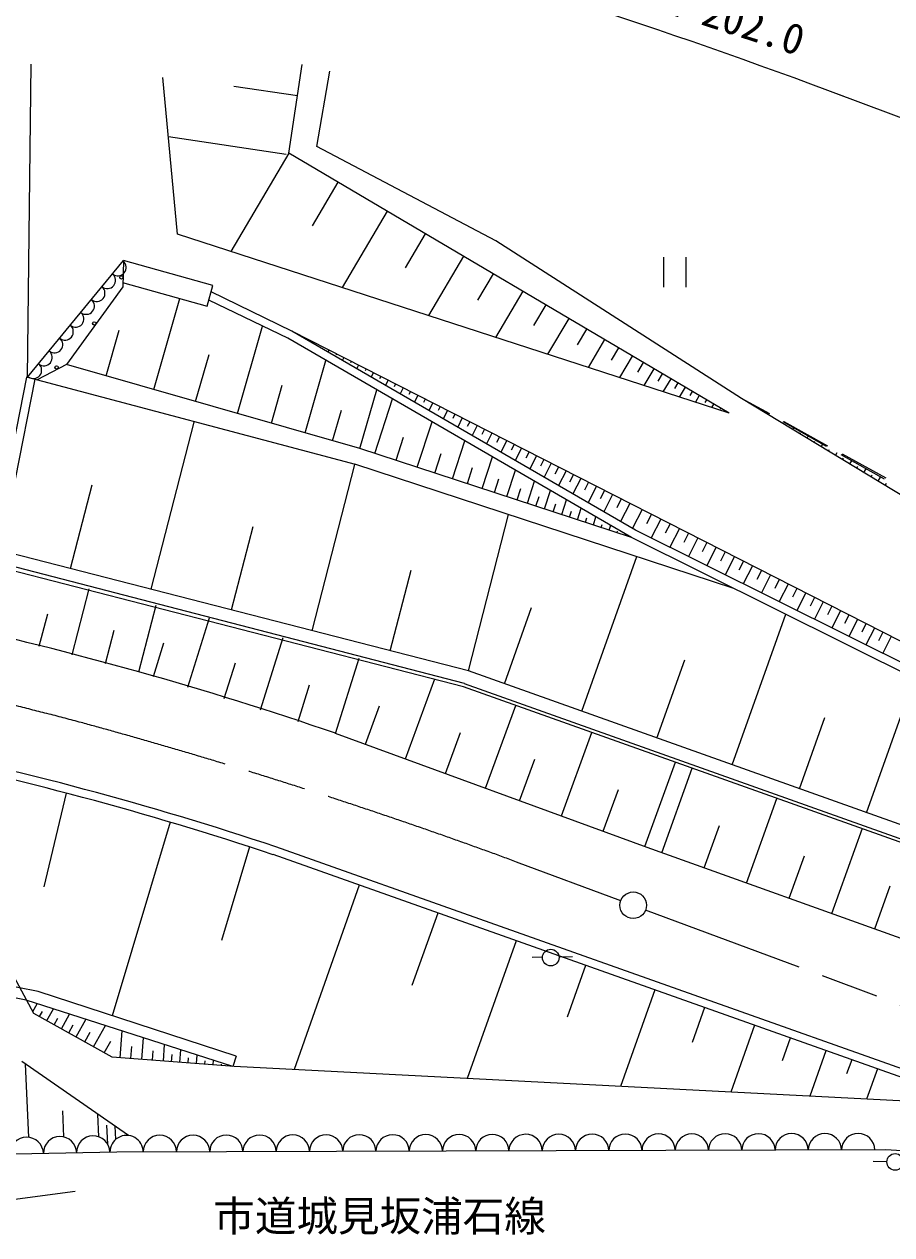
# Model space of a CAD drawing. Units: millimetres, scale not verified. Extents: x 40000 to 680000, y 20000 to 380000.
# Drawn here: x 232008 to 284186, y 269806 to 342592 of the extents above; entities that cross this region are included whole.
import ezdxf
from ezdxf.enums import TextEntityAlignment as Align

# ---------------------------------------------------------------- set-up
doc = ezdxf.new("R2010")
doc.units = ezdxf.units.MM
doc.header["$LTSCALE"] = 1000
doc.linetypes.add('CHAIN', pattern=[18.5, 12, -1.5, 3.5, -1.5])
doc.linetypes.add('LONG_DASHED_DOTTED', pattern=[15.25, 12, -1.5, 0.25, -1.5])
for name, color, linetype, lineweight in [('M-BGD', 7, 'Continuous', 25), ('M-BMK', 2, 'CHAIN', 13), ('M-BMK-SRVR', 3, 'Continuous', 13), ('M-STR-HTXT', 7, 'Continuous', 13)]:
    doc.layers.add(name, color=color, linetype=linetype, lineweight=lineweight)
doc.layers.add('M-BMK-HTXT', color=7, linetype='Continuous')
doc.styles.add('ＭＳ ゴシック', font='')
doc.styles.get('ＭＳ ゴシック').set_extended_font_data('MS Gothic')

msp = doc.modelspace()

# ---------------------------------------------------------------- linework, layer by layer
at = {"layer": 'M-BGD'}
for p, q in [((232212, 321361), (232432, 340182)), ((247926, 334835), (248723, 340178)), ((241227, 329970), (240349, 339380)), ((249600, 335233), (250398, 339779)), ((248440, 338281), (244616, 338852)), ((247768, 334760), (240682, 335817)), ((247926, 334835), (244438, 328928)), ((274402, 319204), (247926, 334835)), ((260366, 329571), (249600, 335233)), ((250879, 333091), (249330, 330467)), ((253832, 331348), (251123, 326758)), ((274402, 319204), (241227, 329970)), ((256127, 329993), (254923, 327954)), ((275156, 320090), (260366, 329571)), ((232212, 321361), (237987, 328388)), ((237987, 328388), (237936, 326801)), ((243358, 326888), (237987, 328388)), ((258421, 328638), (256317, 325073)), ((270465, 328584), (270465, 326784)), ((271815, 326784), (271815, 328584)), ((260204, 327586), (259269, 326002)), ((243026, 325629), (237944, 327048)), ((243008, 325634), (243358, 326888)), ((237936, 326801), (234551, 322131)), ((239797, 320630), (241361, 326094)), ((248112, 324143), (243248, 326493)), ((261987, 326534), (260352, 323764)), ((247894, 323692), (243109, 326005)), ((263372, 325716), (262645, 324486)), ((264757, 324898), (263486, 322746)), ((236941, 321448), (237726, 324191)), ((244836, 319189), (246340, 324444)), ((289327, 303135), (248112, 324143)), ((268766, 312180), (248112, 324143)), ((248557, 323915), (248545, 323892)), ((265833, 324263), (265268, 323307)), ((268529, 311740), (247861, 323710)), ((249003, 323688), (248990, 323665)), ((249448, 323461), (249412, 323390)), ((249894, 323234), (249869, 323187)), ((266908, 323628), (265921, 321956)), ((242317, 319909), (243123, 322727)), ((250339, 323007), (250278, 322888)), ((250784, 322780), (250748, 322709)), ((251230, 322553), (251145, 322386)), ((267744, 323134), (267306, 322392)), ((268580, 322641), (267813, 321342)), ((234551, 322131), (232797, 321205)), ((252202, 317081), (234551, 322131)), ((248909, 318023), (250156, 322381)), ((251675, 322326), (251627, 322231)), ((252121, 322099), (252011, 321884)), ((252566, 321872), (252505, 321753)), ((269230, 322258), (268889, 321681)), ((269879, 321874), (269283, 320865)), ((232154, 321376), (230973, 315334)), ((232638, 321247), (231464, 315238)), ((251927, 316119), (232154, 321376)), ((253012, 321645), (252878, 321382)), ((253457, 321418), (253384, 321275)), ((253903, 321191), (253744, 320880)), ((270384, 321576), (270119, 321128)), ((270888, 321278), (270425, 320495)), ((271319, 321024), (271116, 320680)), ((246873, 318606), (247524, 320884)), ((252202, 317081), (253212, 320611)), ((254348, 320964), (254263, 320797)), ((254794, 320737), (254611, 320378)), ((255239, 320510), (255142, 320319)), ((255685, 320283), (255478, 319877)), ((271749, 320770), (271400, 320178)), ((272180, 320516), (272034, 320268)), ((272610, 320262), (272374, 319862)), ((253094, 316789), (254164, 320059)), ((256130, 320056), (256021, 319841)), ((256576, 319829), (256344, 319375)), ((257021, 319601), (256899, 319363)), ((273041, 320008), (272951, 319856)), ((273472, 319753), (273349, 319546)), ((276843, 319161), (275156, 320090)), ((276786, 319168), (275156, 320090)), ((311582, 298000), (275156, 320090)), ((250556, 317552), (251083, 319393)), ((257467, 319374), (257211, 318873)), ((257912, 319147), (257778, 318885)), ((258357, 318920), (258077, 318371)), ((273902, 319499), (273869, 319443)), ((274333, 319245), (274324, 319230)), ((239642, 308617), (242225, 318663)), ((255643, 315955), (256536, 318686)), ((258803, 318693), (258657, 318407)), ((259248, 318466), (258944, 317869)), ((259694, 318239), (259536, 317929)), ((280268, 317200), (277656, 318676)), ((280347, 317231), (277719, 318678)), ((277805, 318483), (277833, 318530)), ((278232, 318224), (278289, 318318)), ((254369, 316372), (254827, 317772)), ((257770, 315259), (258516, 317539)), ((260139, 318012), (259811, 317367)), ((260585, 317785), (260414, 317451)), ((261030, 317558), (260677, 316865)), ((278660, 317965), (278696, 318025)), ((279087, 317706), (279160, 317826)), ((279515, 317446), (279559, 317519)), ((268529, 311740), (252202, 317081)), ((256707, 315607), (257089, 316776)), ((261476, 317331), (261293, 316973)), ((261921, 317104), (261544, 316363)), ((262367, 316877), (262172, 316495)), ((262812, 316650), (262410, 315861)), ((279943, 317187), (280031, 317333)), ((280370, 316928), (280422, 317014)), ((280798, 316668), (280902, 316841)), ((283750, 315231), (281138, 316708)), ((283851, 315302), (281223, 316749)), ((249327, 306126), (251899, 316128)), ((274690, 308673), (251891, 316130)), ((258659, 314969), (258978, 315945)), ((259547, 314678), (260170, 316581)), ((263258, 316423), (263051, 316017)), ((263703, 316196), (263277, 315360)), ((264149, 315969), (263929, 315539)), ((281225, 316409), (281285, 316509)), ((281653, 316150), (281773, 316349)), ((282080, 315891), (282148, 316003)), ((260288, 314436), (260555, 315250)), ((261030, 314193), (261550, 315782)), ((264594, 315742), (264144, 314858)), ((265040, 315514), (264808, 315061)), ((265485, 315287), (265010, 314356)), ((282508, 315631), (282644, 315856)), ((282935, 315372), (283011, 315498)), ((283363, 315113), (283515, 315364)), ((234799, 309863), (236094, 314896)), ((261649, 313990), (261872, 314671)), ((262268, 313788), (262702, 315115)), ((263302, 313450), (263664, 314557)), ((265951, 315050), (265707, 314572)), ((266417, 314813), (265916, 313831)), ((266908, 314562), (266651, 314058)), ((283790, 314854), (283874, 314992)), ((262785, 313619), (262971, 314187)), ((263819, 313281), (263971, 313746)), ((264336, 313112), (264627, 314000)), ((267398, 314312), (266871, 313278)), ((267915, 314049), (267645, 313518)), ((268433, 313785), (267877, 312695)), ((258722, 303710), (261138, 313105)), ((264811, 312956), (264931, 313324)), ((265286, 312801), (265511, 313488)), ((269163, 313413), (268587, 312284)), ((269728, 313125), (269439, 312557)), ((244484, 307372), (245773, 312384)), ((265761, 312645), (265851, 312919)), ((266237, 312490), (266396, 312976)), ((266712, 312334), (266771, 312514)), ((267187, 312179), (267280, 312463)), ((270293, 312837), (269717, 311707)), ((270852, 312552), (270566, 311989)), ((271412, 312266), (270842, 311147)), ((258722, 303710), (226414, 312019)), ((267662, 312023), (267690, 312109)), ((268138, 311868), (268163, 311945)), ((288754, 301670), (268529, 311740)), ((288906, 302152), (268766, 312180)), ((271967, 311984), (271683, 311427)), ((272521, 311701), (271956, 310592)), ((258428, 302753), (226221, 311034)), ((273070, 311421), (272789, 310869)), ((273620, 311141), (273060, 310043)), ((274169, 310861), (273890, 310315)), ((258478, 302947), (230480, 310206)), ((265535, 301285), (268846, 310584)), ((274718, 310581), (274164, 309493)), ((275262, 310304), (274986, 309762)), ((254024, 304918), (255271, 309767)), ((275807, 310027), (275257, 308948)), ((276346, 309752), (276072, 309215)), ((276885, 309477), (276340, 308409)), ((234893, 304681), (235910, 308635)), ((277419, 309205), (277148, 308673)), ((277953, 308933), (277413, 307875)), ((278482, 308663), (278213, 308137)), ((279011, 308394), (278476, 307346)), ((279535, 308126), (279269, 307605)), ((238911, 303648), (239944, 307666)), ((260885, 302940), (262519, 307530)), ((280059, 307859), (279529, 306821)), ((280578, 307595), (280314, 307078)), ((281097, 307330), (280573, 306302)), ((232916, 305190), (233420, 307151)), ((241859, 302727), (243159, 306893)), ((274591, 298061), (277815, 307117)), ((281611, 307068), (281350, 306556)), ((282125, 306806), (281606, 305787)), ((282634, 306546), (282376, 306039)), ((236902, 304164), (237414, 306157)), ((246218, 301366), (247579, 305726)), ((283144, 306287), (282629, 305278)), ((283648, 306030), (283392, 305527)), ((284153, 305772), (283643, 304773)), ((239776, 303378), (240404, 305391)), ((250737, 299956), (252147, 304474)), ((270063, 299673), (271739, 304381)), ((244038, 302047), (244707, 304189)), ((298851, 289424), (258722, 303710)), ((248478, 300661), (249171, 302881)), ((254942, 298417), (256702, 303226)), ((298277, 288779), (258495, 302941)), ((282672, 295184), (285549, 303265)), ((298210, 288591), (258428, 302753)), ((252538, 299297), (253381, 301601)), ((259751, 296657), (261573, 301634)), ((278631, 296622), (280157, 300907)), ((269478, 293098), (250737, 299956)), ((257347, 297537), (258254, 300015)), ((264313, 294988), (266149, 300005)), ((261804, 295906), (262718, 298403)), ((269330, 293152), (271182, 298213)), ((270365, 292780), (272184, 297856)), ((234533, 296364), (233195, 290733)), ((266821, 294070), (267743, 296589)), ((275452, 290956), (277275, 296044)), ((240784, 294614), (237291, 282980)), ((272908, 291868), (273819, 294409)), ((280589, 289115), (282430, 294252)), ((232596, 283116), (227146, 293156)), ((245559, 293128), (243869, 287499)), ((288674, 278410), (247146, 293133)), ((302055, 281421), (269478, 293098)), ((278020, 290036), (278936, 292589)), ((252163, 290824), (248235, 279740)), ((283157, 288194), (284083, 290778)), ((256875, 289153), (255330, 284792)), ((261588, 287482), (258653, 279200)), ((262565, 286504), (263176, 286512)), ((264171, 286525), (264975, 286535)), ((232841, 284432), (226637, 285673)), ((265758, 286004), (264656, 282895)), ((232117, 283914), (226535, 285030)), ((244558, 279926), (232117, 283914)), ((244759, 280544), (232841, 284432)), ((269928, 284525), (267872, 278722)), ((232534, 283229), (232795, 283696)), ((232937, 282925), (233109, 283233)), ((233373, 282681), (233767, 283385)), ((272925, 283463), (272181, 281364)), ((237301, 280485), (232596, 283116)), ((233810, 282437), (234031, 282833)), ((234246, 282193), (234739, 283074)), ((234686, 281947), (234958, 282432)), ((235127, 281701), (235719, 282759)), ((235656, 281405), (235982, 281988)), ((236185, 281108), (236897, 282382)), ((237774, 280449), (237896, 282061)), ((275921, 282401), (274496, 278379)), ((236822, 280752), (237214, 281453)), ((238425, 280399), (238480, 281128)), ((239076, 280350), (239175, 281652)), ((240378, 280250), (240453, 281242)), ((278073, 281638), (277587, 280265)), ((244638, 279926), (237301, 280485)), ((239727, 280300), (239770, 280873)), ((240876, 280212), (240910, 280649)), ((241375, 280175), (241432, 280928)), ((241874, 280137), (241898, 280454)), ((242372, 280099), (242411, 280614)), ((242871, 280061), (242886, 280259)), ((243369, 280023), (243390, 280301)), ((244759, 280544), (244558, 279926)), ((280226, 280875), (279254, 278132)), ((281773, 280326), (281471, 279475)), ((238279, 275776), (231864, 280223)), ((232292, 275667), (232078, 280075)), ((243868, 279985), (243874, 280064)), ((244366, 279947), (244369, 279987)), ((289470, 277603), (244638, 279926)), ((283319, 279778), (282673, 277955)), ((234399, 275686), (234322, 277269)), ((236506, 275693), (236440, 277059)), ((237028, 275256), (236972, 276399)), ((237515, 275544), (237476, 276343)), ((298836, 274007), (283808, 274905)), ((283062, 274241), (283892, 274208))]:
    msp.add_line(p, q, dxfattribs=at)
at = {"layer": 'M-BGD', "linetype": 'LONG_DASHED_DOTTED'}
msp.add_line((235074, 272419), (219284, 270265), dxfattribs=at)
at = {"layer": 'M-BGD'}
msp.add_lwpolyline([(283808, 274905), (237574, 274781), (229387, 274621), (217212, 273558), (210832, 271697)], dxfattribs=at)
for centre, radius in [((237856, 327364), 100), ((236218, 324602), 100), ((233960, 321956), 100), ((263674, 286471), 500), ((284391, 274188), 500)]:
    msp.add_circle(centre, radius, dxfattribs=at)
for centre, radius, start, end in [((237639, 327965), 500, 230.58856, 50.58856), ((237004, 327192), 500, 230.58856, 50.58856), ((236369, 326419), 500, 230.58856, 50.58856), ((235734, 325647), 500, 230.58856, 50.58856), ((235099, 324874), 500, 230.58856, 50.58856), ((234464, 324102), 500, 230.58856, 50.58856), ((233829, 323329), 500, 230.58856, 50.58856), ((233195, 322556), 500, 230.58856, 50.58856), ((232560, 321784), 500, 230.58856, 50.58856), ((180538, 95870), 215822, 71.01855, 77.59747), ((183456, 101921), 201540, 71.57789, 78.41227), ((268163, 274863), 1000, 0.15374, 180.15374), ((270163, 274868), 1000, 0.15374, 180.15374), ((272163, 274874), 1000, 0.15374, 180.15374), ((274163, 274879), 1000, 0.15374, 180.15374), ((276163, 274884), 1000, 0.15374, 180.15374), ((278163, 274890), 1000, 0.15374, 180.15374), ((280163, 274895), 1000, 0.15374, 180.15374), ((282163, 274901), 1000, 0.15374, 180.15374), ((232164, 274676), 1000, 1.11601, 181.11601), ((234164, 274714), 1000, 1.11601, 181.11601), ((236163, 274753), 1000, 1.11601, 181.11601), ((238163, 274783), 1000, 0.15183, 180.55136), ((240163, 274788), 1000, 0.15374, 180.15374), ((242163, 274793), 1000, 0.15374, 180.15374), ((244163, 274799), 1000, 0.15374, 180.15374), ((246163, 274804), 1000, 0.15374, 180.15374), ((248163, 274809), 1000, 0.15374, 180.15374), ((250163, 274815), 1000, 0.15374, 180.15374), ((252163, 274820), 1000, 0.15374, 180.15374), ((254163, 274825), 1000, 0.15374, 180.15374), ((256163, 274831), 1000, 0.15374, 180.15374), ((258163, 274836), 1000, 0.15374, 180.15374), ((260163, 274842), 1000, 0.15374, 180.15374), ((262163, 274847), 1000, 0.15374, 180.15374), ((264163, 274852), 1000, 0.15374, 180.15374), ((266163, 274858), 1000, 0.15374, 180.15374)]:
    msp.add_arc(centre, radius, start, end, dxfattribs=at)
at = {"layer": 'M-BMK'}
for p, q in [((267883, 289888), (261625, 292220)), ((295943, 279431), (269382, 289329))]:
    msp.add_line(p, q, dxfattribs=at)
for centre, radius, start, end in [((184478, 109594), 197693, 75.09745, 93.66749), ((151404, -6911), 318791, 69.77258, 74.73807)]:
    msp.add_arc(centre, radius, start, end, dxfattribs=at)
at = {"layer": 'M-BMK-SRVR'}
msp.add_circle((268636, 289619), 800, dxfattribs=at)
at = {"layer": 'M-STR-HTXT'}
for p, q in [((313402, 326284), (279002, 339103)), ((288422, 277969), (246979, 292662))]:
    msp.add_line(p, q, dxfattribs=at)
for centre, radius, start, end in [((151404, -6911), 368791, 69.36721, 74.76195), ((183456, 101921), 201040, 71.57789, 78.41227)]:
    msp.add_arc(centre, radius, start, end, dxfattribs=at)

# ---------------------------------------------------------------- texts
at = {"layer": 'M-BMK-HTXT', "style": 'ＭＳ ゴシック'}
msp.add_text('市道城見坂浦石線', height=1833, dxfattribs=at).set_placement((263381, 269464), align=Align.BOTTOM_RIGHT)
at = {"layer": 'M-STR-HTXT', "style": 'ＭＳ ゴシック'}
msp.add_text('ガードレール\u3000L=202.0', height=1833, rotation=342.104, dxfattribs=at).set_placement((265916, 344187), align=Align.BOTTOM_CENTER)

doc.saveas('drawing.dxf')
